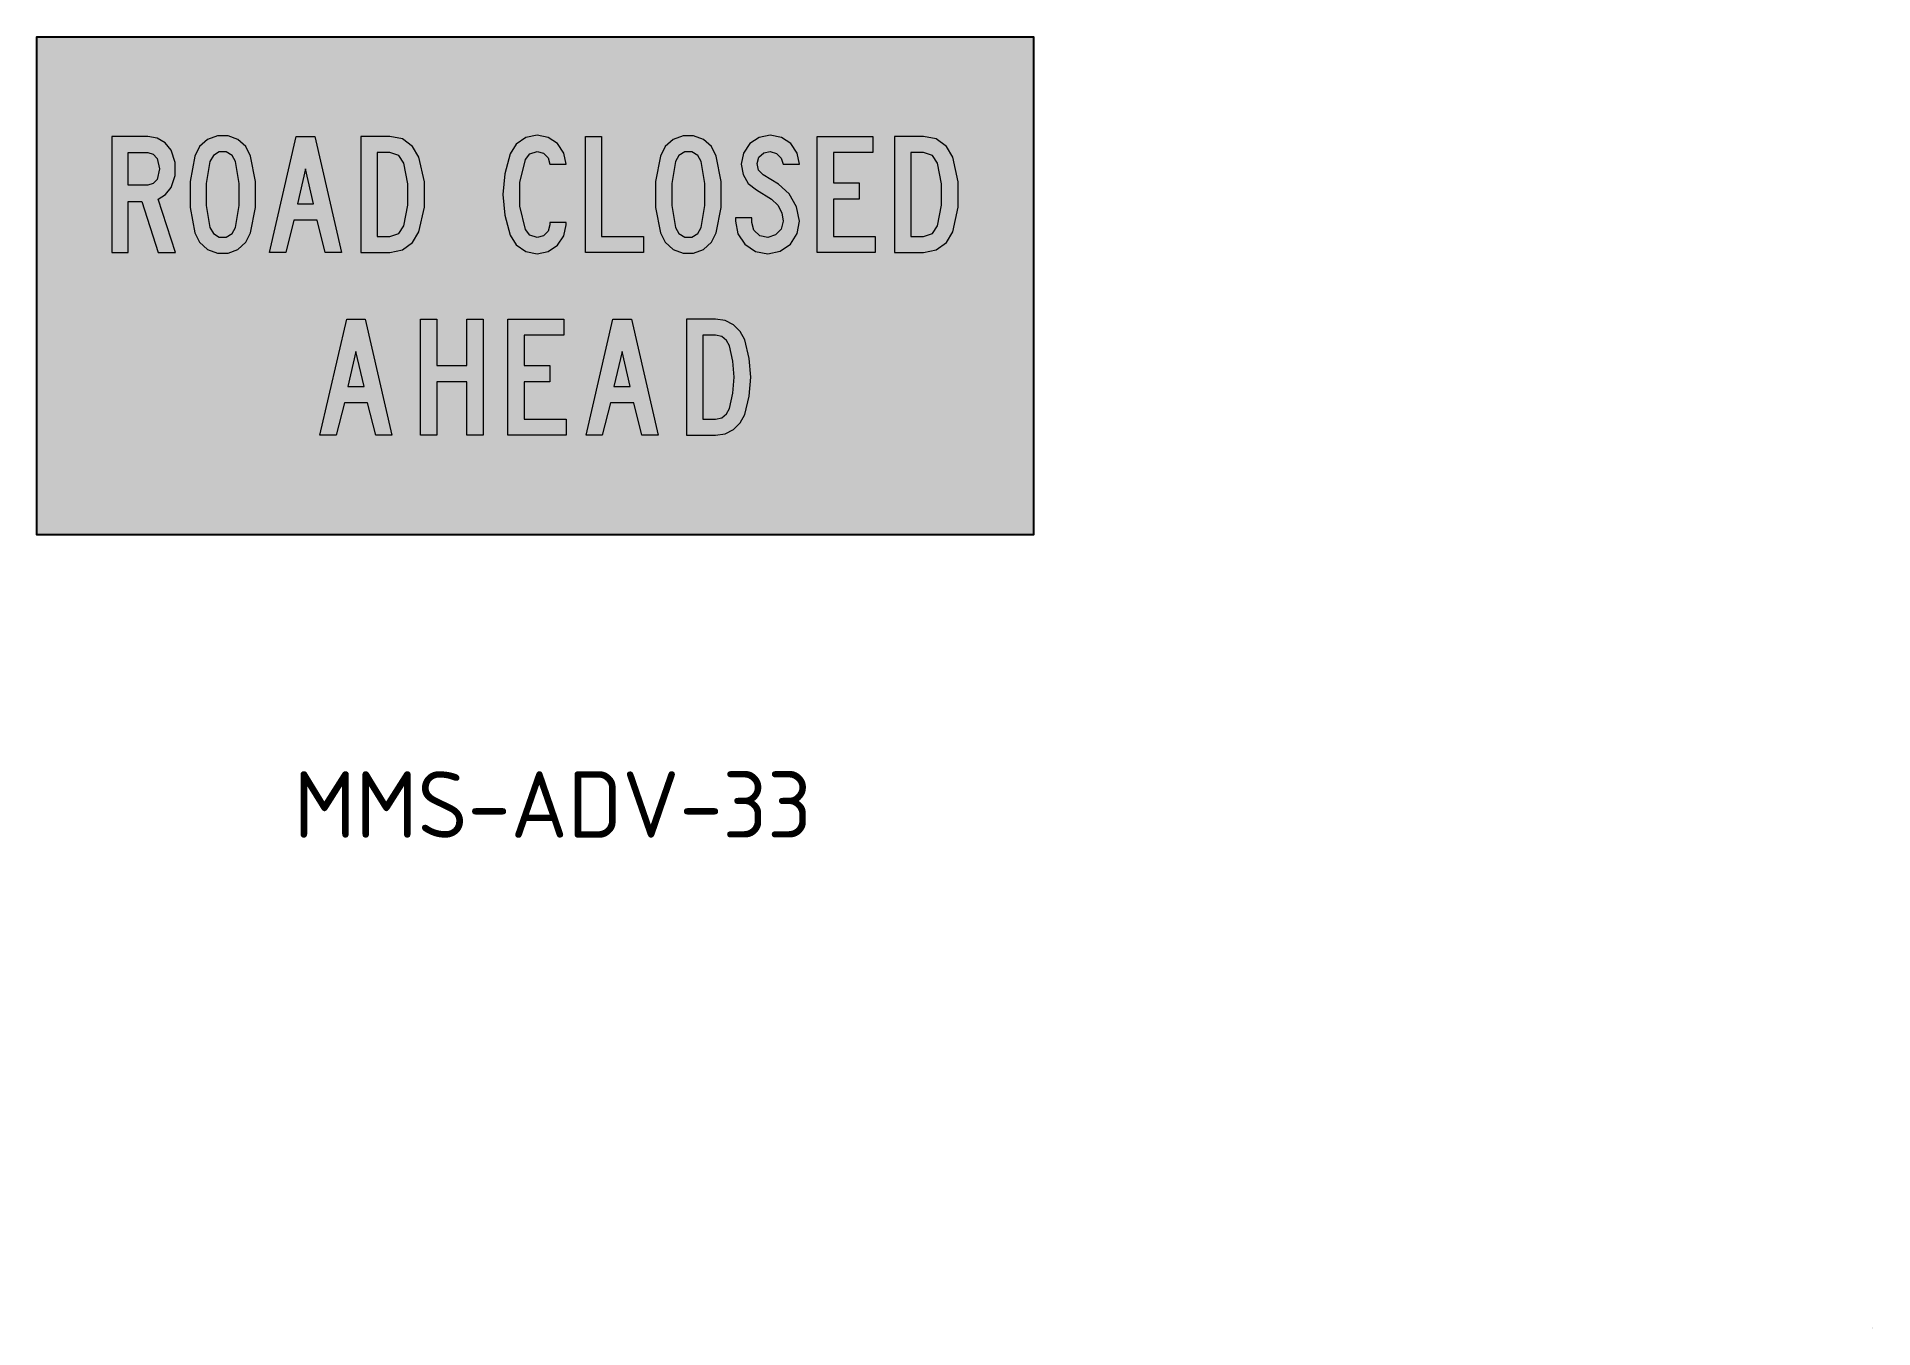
# Model space of a CAD drawing. Extents: x 138 to 359, y 73 to 229.
import ezdxf

# ---------------------------------------------------------------- set-up
doc = ezdxf.new("R2010")
doc.units = 0
for name, color, linetype in [('L25', 1, 'CONTINUOUS'), ('TBLK18', 4, 'CONTINUOUS'), ('yellow', 50, 'CONTINUOUS')]:
    doc.layers.add(name, color=color, linetype=linetype)
doc.styles.add('ISO', font='iso3098b.shx')

msp = doc.modelspace()

# ---------------------------------------------------------------- hatches: boundary and pattern name
at = {"layer": 'L25'}
h = msp.add_hatch(color=256, dxfattribs=at)
h.paths.add_polyline_path([(241.61, 202.65), (245.1, 202.65), (246.6, 202.97), (247.83, 203.86), (248.6, 205.17), (249.26, 208.13), (249.26, 211.17), (248.6, 214.13), (247.83, 215.44), (246.6, 216.34), (245.1, 216.65), (241.61, 216.65)])
h.paths.add_polyline_path([(243.57, 204.61), (245.1, 204.61), (246.15, 204.96), (246.78, 205.87), (247.26, 208.37), (247.26, 210.92), (246.78, 213.43), (246.15, 214.34), (245.1, 214.69), (243.57, 214.69)], flags=16)
h.paths.add_polyline_path([(232.29, 202.65), (232.29, 216.65), (239, 216.65), (239, 214.69), (234.25, 214.69), (234.25, 211.05), (237.32, 211.05), (237.32, 209.09), (234.25, 209.09), (234.25, 204.61), (239.28, 204.61), (239.28, 202.65)])
h.paths.add_polyline_path([(220.13, 205.03), (220.71, 208.09), (220.71, 211.21), (220.13, 214.27), (219.55, 215.41), (218.61, 216.27), (217.41, 216.72), (216.14, 216.72), (214.94, 216.27), (214, 215.41), (213.42, 214.27), (212.84, 211.21), (212.84, 208.09), (213.42, 205.03), (214, 203.89), (214.94, 203.04), (216.14, 202.58), (217.41, 202.58), (218.61, 203.04), (219.55, 203.89)])
h.paths.add_polyline_path([(218.31, 205.66), (218.76, 208.31), (218.76, 210.99), (218.31, 213.64), (217.9, 214.36), (217.19, 214.77), (216.36, 214.77), (215.65, 214.36), (215.24, 213.64), (214.79, 210.99), (214.79, 208.31), (215.24, 205.66), (215.65, 204.94), (216.36, 204.52), (217.19, 204.52), (217.9, 204.94)], flags=16)
h.paths.add_polyline_path([(204.39, 202.65), (204.39, 216.65), (206.34, 216.65), (206.34, 204.61), (211.38, 204.61), (211.38, 202.65)])
h.paths.add_polyline_path([(177.36, 202.65), (180.86, 202.65), (182.35, 202.97), (183.59, 203.86), (184.35, 205.17), (185.01, 208.13), (185.01, 211.17), (184.35, 214.13), (183.59, 215.44), (182.35, 216.34), (180.86, 216.65), (177.36, 216.65)])
h.paths.add_polyline_path([(179.32, 204.61), (180.86, 204.61), (181.91, 204.96), (182.54, 205.87), (183.01, 208.37), (183.01, 210.92), (182.54, 213.43), (181.91, 214.34), (180.86, 214.69), (179.32, 214.69)], flags=16)
h.paths.add_polyline_path([(166.36, 202.65), (169.57, 216.65), (171.81, 216.65), (175.03, 202.65), (173.07, 202.65), (172.09, 206.57), (169.29, 206.57), (168.32, 202.65)])
h.paths.add_polyline_path([(164.09, 205.03), (164.67, 208.09), (164.67, 211.21), (164.09, 214.27), (163.52, 215.41), (162.56, 216.27), (161.37, 216.72), (160.09, 216.72), (158.9, 216.27), (157.95, 215.41), (157.37, 214.27), (156.79, 211.21), (156.79, 208.09), (157.37, 205.03), (157.95, 203.89), (158.9, 203.04), (160.09, 202.58), (161.37, 202.58), (162.56, 203.04), (163.52, 203.89)])
h.paths.add_polyline_path([(162.27, 205.66), (162.72, 208.31), (162.72, 210.99), (162.27, 213.64), (161.87, 214.36), (161.15, 214.77), (160.32, 214.77), (159.6, 214.36), (159.19, 213.64), (158.75, 210.99), (158.75, 208.31), (159.19, 205.66), (159.6, 204.94), (160.32, 204.52), (161.15, 204.52), (161.87, 204.94)], flags=16)
h.paths.add_polyline_path([(152.83, 211.47), (152.37, 210.96), (151.71, 210.77), (149.33, 210.77), (149.33, 214.69), (151.71, 214.69), (152.37, 214.5), (152.83, 213.99), (153.11, 212.73)], flags=16)
h.paths.add_polyline_path([(154.51, 210.49), (155.01, 211.95), (155.01, 213.5), (154.51, 214.97), (153.8, 215.86), (152.83, 216.44), (151.71, 216.65), (147.37, 216.65), (147.37, 202.65), (149.33, 202.65), (149.33, 208.81), (151.01, 208.81), (152.96, 202.65), (155.06, 202.65), (152.96, 209.09), (153.86, 209.66)])
h.paths.add_polyline_path([(169.71, 208.53), (171.67, 208.53), (170.7, 212.73)], flags=16)
h.paths.add_polyline_path([(202.05, 206.01), (202.05, 206.29), (200.1, 206.29), (200.1, 206.01), (199.89, 205.24), (199.33, 204.68), (198.56, 204.47), (197.71, 204.74), (197.16, 205.45), (196.51, 208.23), (196.51, 211.08), (197.16, 213.85), (197.71, 214.56), (198.56, 214.83), (199.33, 214.62), (199.89, 214.06), (200.1, 213.29), (202.05, 213.29), (201.8, 214.63), (201.04, 215.77), (199.9, 216.53), (198.56, 216.79), (197.2, 216.51), (196.07, 215.72), (195.34, 214.55), (194.68, 212.14), (194.45, 209.65), (194.68, 207.16), (195.34, 204.75), (196.07, 203.58), (197.2, 202.79), (198.56, 202.51), (199.9, 202.77), (201.04, 203.53), (201.8, 204.67)])
h.paths.add_polyline_path([(226.64, 214.83), (227.39, 214.59), (227.94, 214.03), (228.18, 213.29), (230.14, 213.29), (229.88, 214.63), (229.12, 215.77), (227.98, 216.53), (226.64, 216.79), (225.3, 216.53), (224.16, 215.77), (223.4, 214.63), (223.15, 213.29), (223.36, 212.06), (223.99, 210.99), (224.96, 210.21), (226.78, 209.09), (227.54, 208.37), (228.02, 207.46), (228.18, 206.43), (227.94, 205.49), (227.28, 204.78), (226.36, 204.47), (225.39, 204.66), (224.67, 205.34), (224.4, 206.29), (224.4, 206.85), (222.44, 206.85), (222.44, 206.43), (222.74, 204.93), (223.59, 203.65), (224.86, 202.8), (226.36, 202.51), (227.84, 202.81), (229.08, 203.66), (229.89, 204.94), (230.14, 206.43), (229.8, 208.17), (228.93, 209.71), (227.62, 210.91), (225.8, 212.03), (225.24, 212.59), (225.04, 213.37), (225.28, 214.13), (225.86, 214.67)])
h = msp.add_hatch(color=256, dxfattribs=at)
h.paths.add_polyline_path([(216.57, 180.65), (220.06, 180.65), (221.19, 180.83), (222.22, 181.34), (223.03, 182.15), (223.56, 183.17), (224.11, 185.38), (224.3, 187.65), (224.11, 189.92), (223.56, 192.13), (223.03, 193.15), (222.22, 193.95), (221.19, 194.47), (220.06, 194.65), (216.57, 194.65)])
h.paths.add_polyline_path([(218.53, 182.61), (220.06, 182.61), (220.79, 182.77), (221.38, 183.22), (221.74, 183.87), (222.14, 185.74), (222.28, 187.65), (222.14, 189.56), (221.74, 191.43), (221.38, 192.08), (220.79, 192.53), (220.06, 192.69), (218.53, 192.69)], flags=16)
h.paths.add_polyline_path([(204.47, 180.65), (207.68, 194.65), (209.92, 194.65), (213.14, 180.65), (211.18, 180.65), (210.2, 184.57), (207.4, 184.57), (206.42, 180.65)])
h.paths.add_polyline_path([(195.05, 180.65), (195.05, 194.65), (201.77, 194.65), (201.77, 192.69), (197.01, 192.69), (197.01, 189.05), (200.09, 189.05), (200.09, 187.09), (197.01, 187.09), (197.01, 182.61), (202.05, 182.61), (202.05, 180.65)])
h.paths.add_polyline_path([(184.53, 180.65), (184.53, 194.65), (186.49, 194.65), (186.49, 189.05), (190.13, 189.05), (190.13, 194.65), (192.09, 194.65), (192.09, 180.65), (190.13, 180.65), (190.13, 187.09), (186.49, 187.09), (186.49, 180.65)])
h.paths.add_polyline_path([(172.43, 180.65), (175.65, 194.65), (177.88, 194.65), (181.1, 180.65), (179.14, 180.65), (178.17, 184.57), (175.37, 184.57), (174.39, 180.65)])
h.paths.add_polyline_path([(207.82, 186.53), (209.78, 186.53), (208.8, 190.73)], flags=16)
h.paths.add_polyline_path([(175.79, 186.53), (177.75, 186.53), (176.77, 190.73)], flags=16)
at = {"layer": 'TBLK18', "linetype": 'Continuous', "lineweight": 0}
h = msp.add_hatch(color=256, dxfattribs=at)
edge = h.paths.add_edge_path()
edge.add_spline(control_points=[(359.34, 73.22), (359.34, 73.22), (359.34, 73.22), (359.34, 73.21), (359.34, 73.21), (359.34, 73.2), (359.34, 73.2), (359.34, 73.19), (359.34, 73.19), (359.34, 73.18), (359.34, 73.18), (359.34, 73.17), (359.34, 73.16), (359.34, 73.16), (359.34, 73.15), (359.34, 73.15), (359.34, 73.14), (359.34, 73.14), (359.35, 73.14), (359.35, 73.14), (359.35, 73.14), (359.36, 73.13), (359.36, 73.13), (359.36, 73.13), (359.37, 73.13), (359.37, 73.13), (359.38, 73.13), (359.38, 73.13), (359.38, 73.13), (359.39, 73.13), (359.39, 73.13), (359.39, 73.13), (359.4, 73.13), (359.41, 73.13), (359.4, 73.13), (359.39, 73.14), (359.39, 73.14), (359.38, 73.15), (359.38, 73.16), (359.38, 73.16), (359.37, 73.17), (359.37, 73.17), (359.36, 73.18), (359.36, 73.19), (359.36, 73.19), (359.35, 73.2), (359.35, 73.21), (359.35, 73.21), (359.35, 73.22), (359.35, 73.22), (359.34, 73.22)], knot_values=[0, 0, 0, 0, 0.054791, 0.109654, 0.164445, 0.219309, 0.2741, 0.328964, 0.383755, 0.438619, 0.49341, 0.548273, 0.603065, 0.657928, 0.71272, 0.767583, 0.822422, 0.877285, 0.915081, 0.952877, 0.990673, 1.02841, 1.066205, 1.103978, 1.141774, 1.179511, 1.217306, 1.255102, 1.292898, 1.330635, 1.368431, 1.406164, 1.44396, 1.481697, 1.557116, 1.631571, 1.705158, 1.777977, 1.850139, 1.921715, 1.992768, 2.063376, 2.133612, 2.203535, 2.273205, 2.342659, 2.411987, 2.481144, 2.550218, 2.619224, 2.619224, 2.619224, 2.619224], degree=3, periodic=0)
h = msp.add_hatch(color=256, dxfattribs=at)
edge = h.paths.add_edge_path()
edge.add_spline(control_points=[(359.34, 73.22), (359.34, 73.22), (359.34, 73.22), (359.34, 73.21), (359.34, 73.21), (359.34, 73.2), (359.34, 73.2), (359.34, 73.19), (359.34, 73.19), (359.34, 73.18), (359.34, 73.18), (359.34, 73.17), (359.34, 73.16), (359.34, 73.16), (359.34, 73.15), (359.34, 73.15), (359.34, 73.14), (359.34, 73.14), (359.35, 73.14), (359.35, 73.14), (359.35, 73.14), (359.36, 73.13), (359.36, 73.13), (359.36, 73.13), (359.37, 73.13), (359.37, 73.13), (359.38, 73.13), (359.38, 73.13), (359.38, 73.13), (359.39, 73.13), (359.39, 73.13), (359.39, 73.13), (359.4, 73.13), (359.41, 73.13), (359.4, 73.13), (359.39, 73.14), (359.39, 73.14), (359.38, 73.15), (359.38, 73.16), (359.38, 73.16), (359.37, 73.17), (359.37, 73.17), (359.36, 73.18), (359.36, 73.19), (359.36, 73.19), (359.35, 73.2), (359.35, 73.21), (359.35, 73.21), (359.35, 73.22), (359.35, 73.22), (359.34, 73.22)], knot_values=[0, 0, 0, 0, 0.054791, 0.109654, 0.164445, 0.219309, 0.2741, 0.328964, 0.383755, 0.438619, 0.49341, 0.548273, 0.603065, 0.657928, 0.71272, 0.767583, 0.822422, 0.877285, 0.915081, 0.952877, 0.990673, 1.02841, 1.066205, 1.103978, 1.141774, 1.179511, 1.217306, 1.255102, 1.292898, 1.330635, 1.368431, 1.406164, 1.44396, 1.481697, 1.557116, 1.631571, 1.705158, 1.777977, 1.850139, 1.921715, 1.992768, 2.063376, 2.133612, 2.203535, 2.273205, 2.342659, 2.411987, 2.481144, 2.550218, 2.619224, 2.619224, 2.619224, 2.619224], degree=3, periodic=0)
h = msp.add_hatch(color=256, dxfattribs=at)
edge = h.paths.add_edge_path()
edge.add_spline(control_points=[(359.34, 73.22), (359.34, 73.22), (359.34, 73.22), (359.34, 73.21), (359.34, 73.21), (359.34, 73.2), (359.34, 73.2), (359.34, 73.19), (359.34, 73.19), (359.34, 73.18), (359.34, 73.18), (359.34, 73.17), (359.34, 73.16), (359.34, 73.16), (359.34, 73.15), (359.34, 73.15), (359.34, 73.14), (359.34, 73.14), (359.35, 73.14), (359.35, 73.14), (359.35, 73.14), (359.36, 73.13), (359.36, 73.13), (359.36, 73.13), (359.37, 73.13), (359.37, 73.13), (359.38, 73.13), (359.38, 73.13), (359.38, 73.13), (359.39, 73.13), (359.39, 73.13), (359.39, 73.13), (359.4, 73.13), (359.41, 73.13), (359.4, 73.13), (359.39, 73.14), (359.39, 73.14), (359.38, 73.15), (359.38, 73.16), (359.38, 73.16), (359.37, 73.17), (359.37, 73.17), (359.36, 73.18), (359.36, 73.19), (359.36, 73.19), (359.35, 73.2), (359.35, 73.21), (359.35, 73.21), (359.35, 73.22), (359.35, 73.22), (359.34, 73.22)], knot_values=[0, 0, 0, 0, 0.054791, 0.109654, 0.164445, 0.219309, 0.2741, 0.328964, 0.383755, 0.438619, 0.49341, 0.548273, 0.603065, 0.657928, 0.71272, 0.767583, 0.822422, 0.877285, 0.915081, 0.952877, 0.990673, 1.02841, 1.066205, 1.103978, 1.141774, 1.179511, 1.217306, 1.255102, 1.292898, 1.330635, 1.368431, 1.406164, 1.44396, 1.481697, 1.557116, 1.631571, 1.705158, 1.777977, 1.850139, 1.921715, 1.992768, 2.063376, 2.133612, 2.203535, 2.273205, 2.342659, 2.411987, 2.481144, 2.550218, 2.619224, 2.619224, 2.619224, 2.619224], degree=3, periodic=0)
h = msp.add_hatch(color=256, dxfattribs=at)
edge = h.paths.add_edge_path()
edge.add_spline(control_points=[(359.34, 73.22), (359.34, 73.22), (359.34, 73.22), (359.34, 73.21), (359.34, 73.21), (359.34, 73.2), (359.34, 73.2), (359.34, 73.19), (359.34, 73.19), (359.34, 73.18), (359.34, 73.18), (359.34, 73.17), (359.34, 73.16), (359.34, 73.16), (359.34, 73.15), (359.34, 73.15), (359.34, 73.14), (359.34, 73.14), (359.35, 73.14), (359.35, 73.14), (359.35, 73.14), (359.36, 73.13), (359.36, 73.13), (359.36, 73.13), (359.37, 73.13), (359.37, 73.13), (359.38, 73.13), (359.38, 73.13), (359.38, 73.13), (359.39, 73.13), (359.39, 73.13), (359.39, 73.13), (359.4, 73.13), (359.41, 73.13), (359.4, 73.13), (359.39, 73.14), (359.39, 73.14), (359.38, 73.15), (359.38, 73.16), (359.38, 73.16), (359.37, 73.17), (359.37, 73.17), (359.36, 73.18), (359.36, 73.19), (359.36, 73.19), (359.35, 73.2), (359.35, 73.21), (359.35, 73.21), (359.35, 73.22), (359.35, 73.22), (359.34, 73.22)], knot_values=[0, 0, 0, 0, 0.054791, 0.109654, 0.164445, 0.219309, 0.2741, 0.328964, 0.383755, 0.438619, 0.49341, 0.548273, 0.603065, 0.657928, 0.71272, 0.767583, 0.822422, 0.877285, 0.915081, 0.952877, 0.990673, 1.02841, 1.066205, 1.103978, 1.141774, 1.179511, 1.217306, 1.255102, 1.292898, 1.330635, 1.368431, 1.406164, 1.44396, 1.481697, 1.557116, 1.631571, 1.705158, 1.777977, 1.850139, 1.921715, 1.992768, 2.063376, 2.133612, 2.203535, 2.273205, 2.342659, 2.411987, 2.481144, 2.550218, 2.619224, 2.619224, 2.619224, 2.619224], degree=3, periodic=0)
h = msp.add_hatch(color=256, dxfattribs=at)
edge = h.paths.add_edge_path()
edge.add_spline(control_points=[(359.34, 73.22), (359.34, 73.22), (359.34, 73.22), (359.34, 73.21), (359.34, 73.21), (359.34, 73.2), (359.34, 73.2), (359.34, 73.19), (359.34, 73.19), (359.34, 73.18), (359.34, 73.18), (359.34, 73.17), (359.34, 73.16), (359.34, 73.16), (359.34, 73.15), (359.34, 73.15), (359.34, 73.14), (359.34, 73.14), (359.35, 73.14), (359.35, 73.14), (359.35, 73.14), (359.36, 73.13), (359.36, 73.13), (359.36, 73.13), (359.37, 73.13), (359.37, 73.13), (359.38, 73.13), (359.38, 73.13), (359.38, 73.13), (359.39, 73.13), (359.39, 73.13), (359.39, 73.13), (359.4, 73.13), (359.41, 73.13), (359.4, 73.13), (359.39, 73.14), (359.39, 73.14), (359.38, 73.15), (359.38, 73.16), (359.38, 73.16), (359.37, 73.17), (359.37, 73.17), (359.36, 73.18), (359.36, 73.19), (359.36, 73.19), (359.35, 73.2), (359.35, 73.21), (359.35, 73.21), (359.35, 73.22), (359.35, 73.22), (359.34, 73.22)], knot_values=[0, 0, 0, 0, 0.054791, 0.109654, 0.164445, 0.219309, 0.2741, 0.328964, 0.383755, 0.438619, 0.49341, 0.548273, 0.603065, 0.657928, 0.71272, 0.767583, 0.822422, 0.877285, 0.915081, 0.952877, 0.990673, 1.02841, 1.066205, 1.103978, 1.141774, 1.179511, 1.217306, 1.255102, 1.292898, 1.330635, 1.368431, 1.406164, 1.44396, 1.481697, 1.557116, 1.631571, 1.705158, 1.777977, 1.850139, 1.921715, 1.992768, 2.063376, 2.133612, 2.203535, 2.273205, 2.342659, 2.411987, 2.481144, 2.550218, 2.619224, 2.619224, 2.619224, 2.619224], degree=3, periodic=0)
h = msp.add_hatch(color=256, dxfattribs=at)
edge = h.paths.add_edge_path()
edge.add_spline(control_points=[(359.34, 73.22), (359.34, 73.22), (359.34, 73.22), (359.34, 73.21), (359.34, 73.21), (359.34, 73.2), (359.34, 73.2), (359.34, 73.19), (359.34, 73.19), (359.34, 73.18), (359.34, 73.18), (359.34, 73.17), (359.34, 73.16), (359.34, 73.16), (359.34, 73.15), (359.34, 73.15), (359.34, 73.14), (359.34, 73.14), (359.35, 73.14), (359.35, 73.14), (359.35, 73.14), (359.36, 73.13), (359.36, 73.13), (359.36, 73.13), (359.37, 73.13), (359.37, 73.13), (359.38, 73.13), (359.38, 73.13), (359.38, 73.13), (359.39, 73.13), (359.39, 73.13), (359.39, 73.13), (359.4, 73.13), (359.41, 73.13), (359.4, 73.13), (359.39, 73.14), (359.39, 73.14), (359.38, 73.15), (359.38, 73.16), (359.38, 73.16), (359.37, 73.17), (359.37, 73.17), (359.36, 73.18), (359.36, 73.19), (359.36, 73.19), (359.35, 73.2), (359.35, 73.21), (359.35, 73.21), (359.35, 73.22), (359.35, 73.22), (359.34, 73.22)], knot_values=[0, 0, 0, 0, 0.054791, 0.109654, 0.164445, 0.219309, 0.2741, 0.328964, 0.383755, 0.438619, 0.49341, 0.548273, 0.603065, 0.657928, 0.71272, 0.767583, 0.822422, 0.877285, 0.915081, 0.952877, 0.990673, 1.02841, 1.066205, 1.103978, 1.141774, 1.179511, 1.217306, 1.255102, 1.292898, 1.330635, 1.368431, 1.406164, 1.44396, 1.481697, 1.557116, 1.631571, 1.705158, 1.777977, 1.850139, 1.921715, 1.992768, 2.063376, 2.133612, 2.203535, 2.273205, 2.342659, 2.411987, 2.481144, 2.550218, 2.619224, 2.619224, 2.619224, 2.619224], degree=3, periodic=0)
h = msp.add_hatch(color=256, dxfattribs=at)
edge = h.paths.add_edge_path()
edge.add_spline(control_points=[(359.34, 73.22), (359.34, 73.22), (359.34, 73.22), (359.34, 73.21), (359.34, 73.21), (359.34, 73.2), (359.34, 73.2), (359.34, 73.19), (359.34, 73.19), (359.34, 73.18), (359.34, 73.18), (359.34, 73.17), (359.34, 73.16), (359.34, 73.16), (359.34, 73.15), (359.34, 73.15), (359.34, 73.14), (359.34, 73.14), (359.35, 73.14), (359.35, 73.14), (359.35, 73.14), (359.36, 73.13), (359.36, 73.13), (359.36, 73.13), (359.37, 73.13), (359.37, 73.13), (359.38, 73.13), (359.38, 73.13), (359.38, 73.13), (359.39, 73.13), (359.39, 73.13), (359.39, 73.13), (359.4, 73.13), (359.41, 73.13), (359.4, 73.13), (359.39, 73.14), (359.39, 73.14), (359.38, 73.15), (359.38, 73.16), (359.38, 73.16), (359.37, 73.17), (359.37, 73.17), (359.36, 73.18), (359.36, 73.19), (359.36, 73.19), (359.35, 73.2), (359.35, 73.21), (359.35, 73.21), (359.35, 73.22), (359.35, 73.22), (359.34, 73.22)], knot_values=[0, 0, 0, 0, 0.054791, 0.109654, 0.164445, 0.219309, 0.2741, 0.328964, 0.383755, 0.438619, 0.49341, 0.548273, 0.603065, 0.657928, 0.71272, 0.767583, 0.822422, 0.877285, 0.915081, 0.952877, 0.990673, 1.02841, 1.066205, 1.103978, 1.141774, 1.179511, 1.217306, 1.255102, 1.292898, 1.330635, 1.368431, 1.406164, 1.44396, 1.481697, 1.557116, 1.631571, 1.705158, 1.777977, 1.850139, 1.921715, 1.992768, 2.063376, 2.133612, 2.203535, 2.273205, 2.342659, 2.411987, 2.481144, 2.550218, 2.619224, 2.619224, 2.619224, 2.619224], degree=3, periodic=0)
h = msp.add_hatch(color=256, dxfattribs=at)
edge = h.paths.add_edge_path()
edge.add_spline(control_points=[(359.34, 73.22), (359.34, 73.22), (359.34, 73.22), (359.34, 73.21), (359.34, 73.21), (359.34, 73.2), (359.34, 73.2), (359.34, 73.19), (359.34, 73.19), (359.34, 73.18), (359.34, 73.18), (359.34, 73.17), (359.34, 73.16), (359.34, 73.16), (359.34, 73.15), (359.34, 73.15), (359.34, 73.14), (359.34, 73.14), (359.35, 73.14), (359.35, 73.14), (359.35, 73.14), (359.36, 73.13), (359.36, 73.13), (359.36, 73.13), (359.37, 73.13), (359.37, 73.13), (359.38, 73.13), (359.38, 73.13), (359.38, 73.13), (359.39, 73.13), (359.39, 73.13), (359.39, 73.13), (359.4, 73.13), (359.41, 73.13), (359.4, 73.13), (359.39, 73.14), (359.39, 73.14), (359.38, 73.15), (359.38, 73.16), (359.38, 73.16), (359.37, 73.17), (359.37, 73.17), (359.36, 73.18), (359.36, 73.19), (359.36, 73.19), (359.35, 73.2), (359.35, 73.21), (359.35, 73.21), (359.35, 73.22), (359.35, 73.22), (359.34, 73.22)], knot_values=[0, 0, 0, 0, 0.054791, 0.109654, 0.164445, 0.219309, 0.2741, 0.328964, 0.383755, 0.438619, 0.49341, 0.548273, 0.603065, 0.657928, 0.71272, 0.767583, 0.822422, 0.877285, 0.915081, 0.952877, 0.990673, 1.02841, 1.066205, 1.103978, 1.141774, 1.179511, 1.217306, 1.255102, 1.292898, 1.330635, 1.368431, 1.406164, 1.44396, 1.481697, 1.557116, 1.631571, 1.705158, 1.777977, 1.850139, 1.921715, 1.992768, 2.063376, 2.133612, 2.203535, 2.273205, 2.342659, 2.411987, 2.481144, 2.550218, 2.619224, 2.619224, 2.619224, 2.619224], degree=3, periodic=0)
at = {"layer": 'yellow'}
h = msp.add_hatch(color=256, dxfattribs=at)
h.paths.add_polyline_path([(258.34, 228.65), (198.34, 228.65), (138.34, 228.65), (138.34, 168.65), (198.34, 168.65), (258.34, 168.65)])
h.paths.add_polyline_path([(195.34, 204.75), (194.68, 207.16), (194.45, 209.65), (194.68, 212.14), (195.34, 214.55), (196.07, 215.72), (197.2, 216.51), (198.56, 216.79), (199.9, 216.53), (201.04, 215.77), (201.8, 214.63), (202.05, 213.29), (200.1, 213.29), (199.89, 214.06), (199.33, 214.62), (198.56, 214.83), (197.71, 214.56), (197.16, 213.85), (196.51, 211.08), (196.51, 208.23), (197.16, 205.45), (197.71, 204.74), (198.56, 204.47), (199.33, 204.68), (199.89, 205.24), (200.1, 206.01), (200.1, 206.29), (202.05, 206.29), (202.05, 206.01), (201.8, 204.67), (201.04, 203.53), (199.9, 202.77), (198.56, 202.51), (197.2, 202.79), (196.07, 203.58)], flags=16)
h.paths.add_polyline_path([(192.09, 194.65), (192.09, 180.65), (190.13, 180.65), (190.13, 187.09), (186.49, 187.09), (186.49, 180.65), (184.53, 180.65), (184.53, 194.65), (186.49, 194.65), (186.49, 189.05), (190.13, 189.05), (190.13, 194.65)], flags=16)
h.paths.add_polyline_path([(183.59, 203.86), (182.35, 202.97), (180.86, 202.65), (177.36, 202.65), (177.36, 216.65), (180.86, 216.65), (182.35, 216.34), (183.59, 215.44), (184.35, 214.13), (185.01, 211.17), (185.01, 208.13), (184.35, 205.17)], flags=16)
h.paths.add_polyline_path([(195.05, 194.65), (201.77, 194.65), (201.77, 192.69), (197.01, 192.69), (197.01, 189.05), (200.09, 189.05), (200.09, 187.09), (197.01, 187.09), (197.01, 182.61), (202.05, 182.61), (202.05, 180.65), (195.05, 180.65)], flags=16)
h.paths.add_polyline_path([(182.54, 205.87), (181.91, 204.96), (180.86, 204.61), (179.32, 204.61), (179.32, 214.69), (180.86, 214.69), (181.91, 214.34), (182.54, 213.43), (183.01, 210.92), (183.01, 208.37)], flags=0)
h.paths.add_polyline_path([(204.39, 202.65), (204.39, 216.65), (206.34, 216.65), (206.34, 204.61), (211.38, 204.61), (211.38, 202.65)], flags=16)
h.paths.add_polyline_path([(177.88, 194.65), (181.1, 180.65), (179.14, 180.65), (178.17, 184.57), (175.37, 184.57), (174.39, 180.65), (172.43, 180.65), (175.65, 194.65)], flags=16)
h.paths.add_polyline_path([(175.03, 202.65), (173.07, 202.65), (172.09, 206.57), (169.29, 206.57), (168.32, 202.65), (166.36, 202.65), (169.57, 216.65), (171.81, 216.65)], flags=16)
h.paths.add_polyline_path([(176.77, 190.73), (177.75, 186.53), (175.79, 186.53)], flags=0)
h.paths.add_polyline_path([(207.68, 194.65), (209.92, 194.65), (213.14, 180.65), (211.18, 180.65), (210.2, 184.57), (207.4, 184.57), (206.42, 180.65), (204.47, 180.65)], flags=16)
h.paths.add_polyline_path([(171.67, 208.53), (169.71, 208.53), (170.7, 212.73)], flags=0)
h.paths.add_polyline_path([(208.8, 190.73), (209.78, 186.53), (207.82, 186.53)], flags=0)
h.paths.add_polyline_path([(212.84, 208.09), (212.84, 211.21), (213.42, 214.27), (214, 215.41), (214.94, 216.27), (216.14, 216.72), (217.41, 216.72), (218.61, 216.27), (219.55, 215.41), (220.13, 214.27), (220.71, 211.21), (220.71, 208.09), (220.13, 205.03), (219.55, 203.89), (218.61, 203.04), (217.41, 202.58), (216.14, 202.58), (214.94, 203.04), (214, 203.89), (213.42, 205.03)], flags=16)
h.paths.add_polyline_path([(215.24, 205.66), (214.79, 208.31), (214.79, 210.99), (215.24, 213.64), (215.65, 214.36), (216.36, 214.77), (217.19, 214.77), (217.9, 214.36), (218.31, 213.64), (218.76, 210.99), (218.76, 208.31), (218.31, 205.66), (217.9, 204.94), (217.19, 204.52), (216.36, 204.52), (215.65, 204.94)], flags=0)
h.paths.add_polyline_path([(216.57, 194.65), (220.06, 194.65), (221.19, 194.47), (222.22, 193.95), (223.03, 193.15), (223.56, 192.13), (224.11, 189.92), (224.3, 187.65), (224.11, 185.38), (223.56, 183.17), (223.03, 182.15), (222.22, 181.34), (221.19, 180.83), (220.06, 180.65), (216.57, 180.65)], flags=16)
h.paths.add_polyline_path([(164.09, 205.03), (163.52, 203.89), (162.56, 203.04), (161.37, 202.58), (160.09, 202.58), (158.9, 203.04), (157.95, 203.89), (157.37, 205.03), (156.79, 208.09), (156.79, 211.21), (157.37, 214.27), (157.95, 215.41), (158.9, 216.27), (160.09, 216.72), (161.37, 216.72), (162.56, 216.27), (163.52, 215.41), (164.09, 214.27), (164.67, 211.21), (164.67, 208.09)], flags=16)
h.paths.add_polyline_path([(162.27, 205.66), (161.87, 204.94), (161.15, 204.52), (160.32, 204.52), (159.6, 204.94), (159.19, 205.66), (158.75, 208.31), (158.75, 210.99), (159.19, 213.64), (159.6, 214.36), (160.32, 214.77), (161.15, 214.77), (161.87, 214.36), (162.27, 213.64), (162.72, 210.99), (162.72, 208.31)], flags=0)
h.paths.add_polyline_path([(218.53, 192.69), (220.06, 192.69), (220.79, 192.53), (221.38, 192.08), (221.74, 191.43), (222.14, 189.56), (222.28, 187.65), (222.14, 185.74), (221.74, 183.87), (221.38, 183.22), (220.79, 182.77), (220.06, 182.61), (218.53, 182.61)], flags=0)
h.paths.add_polyline_path([(222.44, 206.43), (222.44, 206.85), (224.4, 206.85), (224.4, 206.29), (224.67, 205.34), (225.39, 204.66), (226.36, 204.47), (227.28, 204.78), (227.94, 205.49), (228.18, 206.43), (228.02, 207.46), (227.54, 208.37), (226.78, 209.09), (224.96, 210.21), (223.99, 210.99), (223.36, 212.06), (223.15, 213.29), (223.4, 214.63), (224.16, 215.77), (225.3, 216.53), (226.64, 216.79), (227.98, 216.53), (229.12, 215.77), (229.88, 214.63), (230.14, 213.29), (228.18, 213.29), (227.94, 214.03), (227.39, 214.59), (226.64, 214.83), (225.86, 214.67), (225.28, 214.13), (225.04, 213.37), (225.24, 212.59), (225.8, 212.03), (227.62, 210.91), (228.93, 209.71), (229.8, 208.17), (230.14, 206.43), (229.89, 204.94), (229.08, 203.66), (227.84, 202.81), (226.36, 202.51), (224.86, 202.8), (223.59, 203.65), (222.74, 204.93)], flags=16)
h.paths.add_polyline_path([(155.06, 202.65), (152.96, 202.65), (151.01, 208.81), (149.33, 208.81), (149.33, 202.65), (147.37, 202.65), (147.37, 216.65), (151.71, 216.65), (152.83, 216.44), (153.8, 215.86), (154.51, 214.97), (155.01, 213.5), (155.01, 211.95), (154.51, 210.49), (153.86, 209.66), (152.96, 209.09)], flags=16)
h.paths.add_polyline_path([(152.83, 211.47), (152.37, 210.96), (151.71, 210.77), (149.33, 210.77), (149.33, 214.69), (151.71, 214.69), (152.37, 214.5), (152.83, 213.99), (153.11, 212.73)], flags=0)
h.paths.add_polyline_path([(232.29, 202.65), (232.29, 216.65), (239, 216.65), (239, 214.69), (234.25, 214.69), (234.25, 211.05), (237.32, 211.05), (237.32, 209.09), (234.25, 209.09), (234.25, 204.61), (239.28, 204.61), (239.28, 202.65)], flags=16)
h.paths.add_polyline_path([(241.61, 202.65), (241.61, 216.65), (245.1, 216.65), (246.6, 216.34), (247.83, 215.44), (248.6, 214.13), (249.26, 211.17), (249.26, 208.13), (248.6, 205.17), (247.83, 203.86), (246.6, 202.97), (245.1, 202.65)], flags=16)
h.paths.add_polyline_path([(243.57, 204.61), (243.57, 214.69), (245.1, 214.69), (246.15, 214.34), (246.78, 213.43), (247.26, 210.92), (247.26, 208.37), (246.78, 205.87), (246.15, 204.96), (245.1, 204.61)], flags=0)

# ---------------------------------------------------------------- linework, layer by layer
at = {"layer": 'L25'}
for points in [[(198.34, 168.65), (138.34, 168.65), (138.34, 228.65), (198.34, 228.65)], [(198.34, 228.65), (258.34, 228.65), (258.34, 168.65), (198.34, 168.65)]]:
    msp.add_lwpolyline(points, dxfattribs=at)
at = {"layer": 'L25', "lineweight": 0}
for points in [[(154.51, 210.49), (155.01, 211.95), (155.01, 213.5), (154.51, 214.97), (153.8, 215.86), (152.83, 216.44), (151.71, 216.65), (147.37, 216.65), (147.37, 202.65), (149.33, 202.65), (149.33, 208.81), (151.01, 208.81), (152.96, 202.65), (155.06, 202.65), (152.96, 209.09), (153.86, 209.66)], [(164.09, 205.03), (164.67, 208.09), (164.67, 211.21), (164.09, 214.27), (163.52, 215.41), (162.56, 216.27), (161.37, 216.72), (160.09, 216.72), (158.9, 216.27), (157.95, 215.41), (157.37, 214.27), (156.79, 211.21), (156.79, 208.09), (157.37, 205.03), (157.95, 203.89), (158.9, 203.04), (160.09, 202.58), (161.37, 202.58), (162.56, 203.04), (163.52, 203.89), (164.09, 205.03)], [(166.36, 202.65), (169.57, 216.65), (171.81, 216.65), (175.03, 202.65), (173.07, 202.65), (172.09, 206.57), (169.29, 206.57), (168.32, 202.65), (166.36, 202.65)], [(177.36, 202.65), (180.86, 202.65), (182.35, 202.97), (183.59, 203.86), (184.35, 205.17), (185.01, 208.13), (185.01, 211.17), (184.35, 214.13), (183.59, 215.44), (182.35, 216.34), (180.86, 216.65), (177.36, 216.65), (177.36, 202.65)], [(202.05, 206.01), (202.05, 206.29), (200.1, 206.29), (200.1, 206.01), (199.89, 205.24), (199.33, 204.68), (198.56, 204.47), (197.71, 204.74), (197.16, 205.45), (196.51, 208.23), (196.51, 211.08), (197.16, 213.85), (197.71, 214.56), (198.56, 214.83), (199.33, 214.62), (199.89, 214.06), (200.1, 213.29), (202.05, 213.29), (201.8, 214.63), (201.04, 215.77), (199.9, 216.53), (198.56, 216.79), (197.2, 216.51), (196.07, 215.72), (195.34, 214.55), (194.68, 212.14), (194.45, 209.65), (194.68, 207.16), (195.34, 204.75), (196.07, 203.58), (197.2, 202.79), (198.56, 202.51), (199.9, 202.77), (201.04, 203.53), (201.8, 204.67)], [(204.39, 202.65), (204.39, 216.65), (206.34, 216.65), (206.34, 204.61), (211.38, 204.61), (211.38, 202.65), (204.39, 202.65)], [(220.13, 205.03), (220.71, 208.09), (220.71, 211.21), (220.13, 214.27), (219.55, 215.41), (218.61, 216.27), (217.41, 216.72), (216.14, 216.72), (214.94, 216.27), (214, 215.41), (213.42, 214.27), (212.84, 211.21), (212.84, 208.09), (213.42, 205.03), (214, 203.89), (214.94, 203.04), (216.14, 202.58), (217.41, 202.58), (218.61, 203.04), (219.55, 203.89), (220.13, 205.03)], [(226.64, 214.83), (227.39, 214.59), (227.94, 214.03), (228.18, 213.29), (230.14, 213.29), (229.88, 214.63), (229.12, 215.77), (227.98, 216.53), (226.64, 216.79), (225.3, 216.53), (224.16, 215.77), (223.4, 214.63), (223.15, 213.29), (223.36, 212.06), (223.99, 210.99), (224.96, 210.21), (226.78, 209.09), (227.54, 208.37), (228.02, 207.46), (228.18, 206.43), (227.94, 205.49), (227.28, 204.78), (226.36, 204.47), (225.39, 204.66), (224.67, 205.34), (224.4, 206.29), (224.4, 206.85), (222.44, 206.85), (222.44, 206.43), (222.74, 204.93), (223.59, 203.65), (224.86, 202.8), (226.36, 202.51), (227.84, 202.81), (229.08, 203.66), (229.89, 204.94), (230.14, 206.43), (229.8, 208.17), (228.93, 209.71), (227.62, 210.91), (225.8, 212.03), (225.24, 212.59), (225.04, 213.37), (225.28, 214.13), (225.86, 214.67)], [(232.29, 202.65), (232.29, 216.65), (239, 216.65), (239, 214.69), (234.25, 214.69), (234.25, 211.05), (237.32, 211.05), (237.32, 209.09), (234.25, 209.09), (234.25, 204.61), (239.28, 204.61), (239.28, 202.65), (232.29, 202.65)], [(241.61, 202.65), (245.1, 202.65), (246.6, 202.97), (247.83, 203.86), (248.6, 205.17), (249.26, 208.13), (249.26, 211.17), (248.6, 214.13), (247.83, 215.44), (246.6, 216.34), (245.1, 216.65), (241.61, 216.65), (241.61, 202.65)], [(152.83, 211.47), (152.37, 210.96), (151.71, 210.77), (149.33, 210.77), (149.33, 214.69), (151.71, 214.69), (152.37, 214.5), (152.83, 213.99), (153.11, 212.73)], [(162.27, 205.66), (162.72, 208.31), (162.72, 210.99), (162.27, 213.64), (161.87, 214.36), (161.15, 214.77), (160.32, 214.77), (159.6, 214.36), (159.19, 213.64), (158.75, 210.99), (158.75, 208.31), (159.19, 205.66), (159.6, 204.94), (160.32, 204.52), (161.15, 204.52), (161.87, 204.94), (162.27, 205.66)], [(179.32, 204.61), (180.86, 204.61), (181.91, 204.96), (182.54, 205.87), (183.01, 208.37), (183.01, 210.92), (182.54, 213.43), (181.91, 214.34), (180.86, 214.69), (179.32, 214.69), (179.32, 204.61)], [(218.31, 205.66), (218.76, 208.31), (218.76, 210.99), (218.31, 213.64), (217.9, 214.36), (217.19, 214.77), (216.36, 214.77), (215.65, 214.36), (215.24, 213.64), (214.79, 210.99), (214.79, 208.31), (215.24, 205.66), (215.65, 204.94), (216.36, 204.52), (217.19, 204.52), (217.9, 204.94), (218.31, 205.66)], [(243.57, 204.61), (245.1, 204.61), (246.15, 204.96), (246.78, 205.87), (247.26, 208.37), (247.26, 210.92), (246.78, 213.43), (246.15, 214.34), (245.1, 214.69), (243.57, 214.69), (243.57, 204.61)], [(169.71, 208.53), (171.67, 208.53), (170.7, 212.73)], [(172.43, 180.65), (175.65, 194.65), (177.88, 194.65), (181.1, 180.65), (179.14, 180.65), (178.17, 184.57), (175.37, 184.57), (174.39, 180.65), (172.43, 180.65)], [(184.53, 180.65), (184.53, 194.65), (186.49, 194.65), (186.49, 189.05), (190.13, 189.05), (190.13, 194.65), (192.09, 194.65), (192.09, 180.65), (190.13, 180.65), (190.13, 187.09), (186.49, 187.09), (186.49, 180.65), (184.53, 180.65)], [(195.05, 180.65), (195.05, 194.65), (201.77, 194.65), (201.77, 192.69), (197.01, 192.69), (197.01, 189.05), (200.09, 189.05), (200.09, 187.09), (197.01, 187.09), (197.01, 182.61), (202.05, 182.61), (202.05, 180.65), (195.05, 180.65)], [(204.47, 180.65), (207.68, 194.65), (209.92, 194.65), (213.14, 180.65), (211.18, 180.65), (210.2, 184.57), (207.4, 184.57), (206.42, 180.65), (204.47, 180.65)], [(216.57, 180.65), (220.06, 180.65), (221.19, 180.83), (222.22, 181.34), (223.03, 182.15), (223.56, 183.17), (224.11, 185.38), (224.3, 187.65), (224.11, 189.92), (223.56, 192.13), (223.03, 193.15), (222.22, 193.95), (221.19, 194.47), (220.06, 194.65), (216.57, 194.65), (216.57, 180.65)], [(218.53, 182.61), (220.06, 182.61), (220.79, 182.77), (221.38, 183.22), (221.74, 183.87), (222.14, 185.74), (222.28, 187.65), (222.14, 189.56), (221.74, 191.43), (221.38, 192.08), (220.79, 192.53), (220.06, 192.69), (218.53, 192.69), (218.53, 182.61)], [(175.79, 186.53), (177.75, 186.53), (176.77, 190.73)], [(207.82, 186.53), (209.78, 186.53), (208.8, 190.73)]]:
    msp.add_lwpolyline(points, close=True, dxfattribs=at)

# ---------------------------------------------------------------- texts
at = {"layer": 'yellow', "insert": (169.28, 140.2), "char_height": 8, "width": 49.9993, "attachment_point": 1, "style": 'ISO'}
msp.add_mtext('{\\C3;MMS-ADV-33}', dxfattribs=at)

doc.saveas('drawing.dxf')
